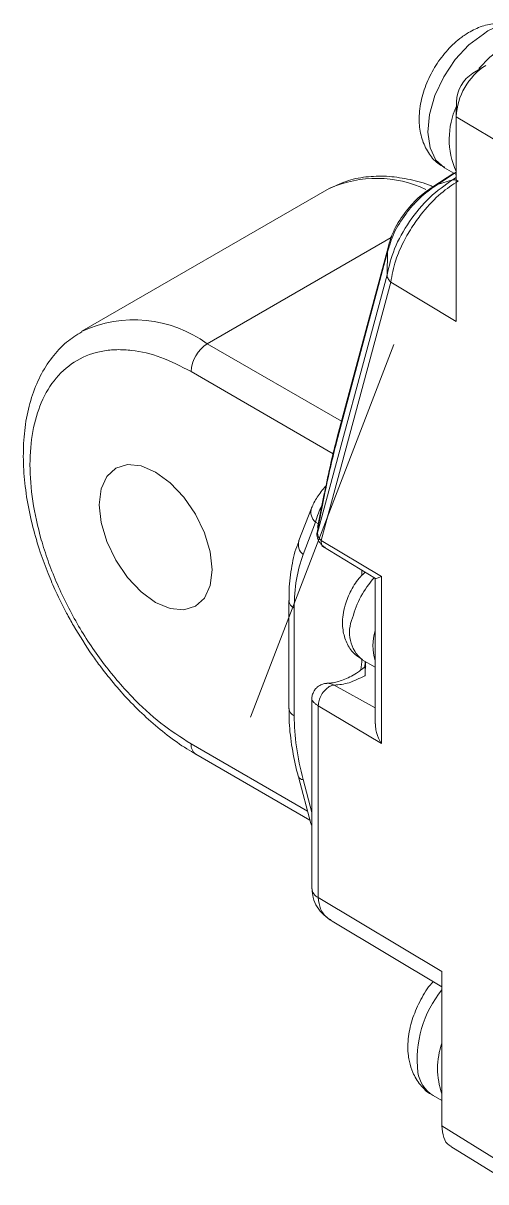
# Model space of a CAD drawing. Header units: inches. Extents: x 0.2 to 16.3, y 0.2 to 11.5.
# Drawn here: x 11.629 to 11.829, y 9.966 to 10.466 of the extents above; entities that cross this region are included whole.
import ezdxf

# ---------------------------------------------------------------- set-up
doc = ezdxf.new("R2010")
doc.units = ezdxf.units.IN
doc.header["$MEASUREMENT"] = 0
doc.linetypes.add('CENTERX2', pattern=[0.7999999999999999, 0.5, -0.1, 0.1, -0.1])
doc.layers.add('CENTER_LINE', color=7, linetype='CENTERX2')

msp = doc.modelspace()

# ---------------------------------------------------------------- linework, layer by layer
at = {"color": 7, "linetype": 'Continuous', "lineweight": 18}
for p, q in [((11.8286624981, 10.4477572527), (11.8230955761, 10.4444293037)), ((11.8158728728, 10.425604972), (11.8159708918, 10.4320889884)), ((11.8158728728, 10.425604972), (11.8158728728, 10.3371999629)), ((11.8411751577, 10.4104792933), (11.8158728728, 10.425604972)), ((11.8107443651, 10.403552579), (11.8158728728, 10.4005919546)), ((11.8147899254, 10.4012171268), (11.8057121454, 10.3952873881)), ((11.8158728728, 10.3993883435), (11.8142728506, 10.3982871957)), ((11.759918491, 10.394000227), (11.6541308624, 10.3329303289)), ((11.7611919558, 10.394701583), (11.759918491, 10.394000227)), ((11.807761687, 10.3962769395), (11.8063377118, 10.3953411802)), ((11.8142728504, 10.3982871962), (11.8077616891, 10.396276935)), ((11.7865776949, 10.3697334695), (11.7644808263, 10.2872602924)), ((11.7868610266, 10.3693833594), (11.7862235678, 10.3673107661)), ((11.7862235658, 10.3673107665), (11.7641455516, 10.284913878)), ((11.7859874988, 10.3573139518), (11.7862235618, 10.3673107517)), ((11.785987515, 10.357313968), (11.755930801, 10.2458219908)), ((11.7875593771, 10.3541257402), (11.7574875736, 10.2426294005)), ((11.8158728728, 10.3371999629), (11.7875593771, 10.3541257402)), ((11.7588334711, 10.2616169615), (11.7557463953, 10.2460613415)), ((11.7588746466, 10.2627007377), (11.7559811264, 10.2481204352)), ((11.758928835, 10.2629312034), (11.7588746466, 10.2627007377)), ((11.7533169751, 10.2565250138), (11.7479244831, 10.2425293517)), ((11.7497042109, 10.2364841748), (11.755096703, 10.2504798369)), ((11.7557463953, 10.2460613415), (11.755754139, 10.2463737958)), ((11.7574875736, 10.2426294005), (11.7836146856, 10.2270106381)), ((11.7577450302, 10.2402205543), (11.7809284137, 10.2261679617)), ((11.7750735605, 10.2297168771), (11.7750735605, 10.2274617392)), ((11.780852277, 10.2263536865), (11.780852277, 10.1634097295)), ((11.7836146856, 10.2270106381), (11.7836146833, 10.1548401732)), ((11.7435365225, 10.2166390066), (11.7435365225, 10.1700865385)), ((11.7458427683, 10.1668723334), (11.7458427683, 10.2134248014)), ((11.7746528781, 10.1866990179), (11.7750753785, 10.1902187247)), ((11.7750735605, 10.1914162004), (11.7750735605, 10.1902201695)), ((11.7752988931, 10.1910248936), (11.780852277, 10.1878189933)), ((11.776476403, 10.1903451316), (11.7764292571, 10.1875818479)), ((11.7765572146, 10.1843228105), (11.7767254654, 10.1902013509)), ((11.7763429203, 10.1841960051), (11.7765572146, 10.1843228105)), ((11.7534993563, 10.1741226787), (11.7534993563, 10.0922790551)), ((11.7435365225, 10.1700865385), (11.7435382182, 10.1699922086)), ((11.7562609159, 10.1711922265), (11.7562617607, 10.0883320285)), ((11.7836146833, 10.1548401732), (11.7562609159, 10.1711922265)), ((11.7033394614, 10.150272903), (11.7526611785, 10.1218000818)), ((11.7476638353, 10.1405399852), (11.7530563274, 10.1203182843)), ((11.7562617607, 10.0883320285), (11.8097182573, 10.0563757923)), ((11.7622705078, 10.0781647862), (11.8097182573, 10.0498005725)), ((11.8097182573, 10.0563757923), (11.8097182573, 9.9897338353)), ((11.8058725665, 10.0028796489), (11.8097182573, 10.0006595788)), ((11.8097182573, 9.9897338353), (11.8343369275, 9.9745117862)), ((11.813574572, 9.9808548982), (11.8382435014, 9.9656017668))]:
    msp.add_line(p, q, dxfattribs=at)
at = {"color": 8, "linetype": 'Continuous', "lineweight": 18}
for p, q in [((11.8077616895, 10.3962769342), (11.8158728728, 10.4016204822)), ((11.7082603213, 10.3275702053), (11.7876953077, 10.3734270469)), ((11.7082603213, 10.3275702053), (11.7663033721, 10.2940626653)), ((11.7013006089, 10.3155156298), (11.7627117354, 10.2800637411)), ((11.755096703, 10.2504798369), (11.756310321, 10.2497792301)), ((11.780852277, 10.1703495375), (11.7631318732, 10.1801050697)), ((11.7516118019, 10.125735216), (11.7013006089, 10.1547792495)), ((11.7534993563, 10.1251229396), (11.7497042109, 10.1393546333))]:
    msp.add_line(p, q, dxfattribs=at)
at = {"color": 8, "linetype": 'Continuous', "lineweight": 18, "flags": 128}
for points in [[(11.8275945122, 10.4612972615), (11.8213033844, 10.4565956759), (11.8154663965, 10.4503124533), (11.8104813297, 10.4428757849), (11.8066879079, 10.4347924674), (11.8043446466, 10.4266133654), (11.8036112352, 10.4188958714), (11.8045376545, 10.4121659197), (11.8070607705, 10.4068821454), (11.8107443651, 10.403552579)], [(11.7641455516, 10.2849138779), (11.7642715981, 10.2862838634), (11.7644808263, 10.2872602924)], [(11.7588746466, 10.2627007377), (11.7588363586, 10.2624641741), (11.7588334711, 10.2616169615)], [(11.7534993563, 10.1197060781), (11.7531283022, 10.1201309478), (11.7530563274, 10.1203182843)]]:
    msp.add_lwpolyline(points, dxfattribs=at)
at = {"color": 7, "linetype": 'Continuous', "lineweight": 18, "flags": 128}
for points in [[(11.82560801, 10.446432749), (11.8303510105, 10.4513725925), (11.8366421383, 10.4560741781)], [(11.710348235, 10.2299243563), (11.7095182225, 10.223123226), (11.7070847487, 10.2177438936), (11.703213651, 10.2141529517), (11.6981687383, 10.2125951171), (11.692293813, 10.2131765536), (11.6859892416, 10.2158576373), (11.6796846702, 10.2204556568), (11.6738097449, 10.2266572647), (11.6687648321, 10.2340398315), (11.6648937344, 10.2421002477), (11.6624602607, 10.2502892091), (11.6616302481, 10.2580486515), (11.6624602607, 10.2648497818), (11.6648937344, 10.2702291142), (11.6687648321, 10.2738200561), (11.6738097449, 10.2753778907), (11.6796846702, 10.2747964542), (11.6859892416, 10.2721153704), (11.692293813, 10.2675173509), (11.6981687383, 10.2613157431), (11.703213651, 10.2539331763), (11.7070847487, 10.2458727601), (11.7095182225, 10.2376837987), (11.710348235, 10.2299243563)]]:
    msp.add_lwpolyline(points, dxfattribs=at)
at = {"color": 8, "linetype": 'Continuous', "lineweight": 18}
for centre, radius, start, end in [((11.8379322266, 10.4481775755), 0.0167031284486818, 64.2440475267, 128.2364983327), ((11.7814190655, 10.3490180042), 0.0499612383766475, 64.6802580213, 113.882106918), ((11.6766693809, 10.2844004408), 0.0534940752044204, 53.8039334721, 115.0807650351), ((11.7587354673, 10.2548287697), 0.0056704340716417, 161.5177923751, 230.0806821763), ((11.81100475, 10.1988583345), 0.0412186001713921, 137.9207964722, 165.4689132295), ((11.7475012124, 10.2170604185), 0.00399601661265, 187.3543924392, 245.4791514336), ((11.7852256815, 10.202887279), 0.0154679447676741, 155.9122309687, 230.076428905), ((11.7475023597, 10.1705093051), 0.0039977252402344, 187.4318990199, 245.472249072), ((11.7495916411, 10.1415185307), 0.0021668234319229, 207.5445718245, 272.9779442871), ((11.7583510355, 10.0927344248), 0.0048730024197613, 185.3619677797, 244.6120676457), ((11.846321141, 10.0184819228), 0.0473370296976062, 140.6457341234, 186.7849454283), ((11.8132431097, 10.0148602121), 0.014066229176259, 188.0542590874, 238.3998211492)]:
    msp.add_arc(centre, radius, start, end, dxfattribs=at)
at = {"color": 7, "linetype": 'Continuous', "lineweight": 18}
for centre, radius, start, end in [((11.8436407279, 10.4243413805), 0.0277965904436924, 122.60547834, 177.3945215144), ((11.8314394609, 10.4313850827), 0.0154845766578411, 122.6054783284, 177.3945215212), ((11.8466138975, 10.4159723035), 0.0337723483321196, 155.2616204864, 204.4611237078), ((11.7164110036, 10.314828023), 0.0151260315705872, 122.60547834, 177.3945215144), ((11.7602395054, 10.2459471573), 0.0043105220892152, 181.6639573144, 230.3257759811), ((11.7533648257, 10.240846445), 0.0056946907560441, 162.8111564323, 229.9981852174), ((11.8011518298, 10.1971877642), 0.0212846715334938, 162.5359826358, 197.4999929407), ((11.7062572603, 10.1542995345), 0.0049798112496336, 174.4720115157, 233.2488160266), ((11.840308851, 10.0145452808), 0.0325029337322468, 160.2479761527, 199.7520238473)]:
    msp.add_arc(centre, radius, start, end, dxfattribs=at)
for points, knots in [([(11.84499496187106, 10.46300600527671), (11.84416083178966, 10.46356006497579), (11.84156047255611, 10.46528731865787), (11.83629520532401, 10.46613956815647), (11.8300189122209, 10.46572372550729), (11.82497474017381, 10.46403082406254), (11.82212022716253, 10.46244364858916), (11.8211906387572, 10.46192677586465)], [0, 0, 0, 0, 0.1193960683619311, 0.3722113321880548, 0.6189484524694915, 0.8759083952265286, 1, 1, 1, 1]), ([(11.8211906387572, 10.46192677586465), (11.81990589894529, 10.46109073354301), (11.81643080481228, 10.45882932174588), (11.81133809015846, 10.45385577655964), (11.80633488087021, 10.44698375863766), (11.80252831450864, 10.43925152463653), (11.80016212403301, 10.43103735324939), (11.79958615392566, 10.42312796845769), (11.80077626338393, 10.41598283445278), (11.80356237305552, 10.41009448723887), (11.80701555624895, 10.40579172386889), (11.80989063522144, 10.40431105805316), (11.81091993644528, 10.403780967871)], [0, 0, 0, 0, 0.0671379671319491, 0.1816015612807654, 0.2961971277285027, 0.4113671369381462, 0.5286372260269427, 0.6501685172445245, 0.755497531040249, 0.8534115737106783, 0.9475201731765697, 0.9999999999999999, 0.9999999999999999, 0.9999999999999999, 0.9999999999999999]), ([(11.80594617189217, 10.39531749837588), (11.80562724406025, 10.3954581739911), (11.80227844144657, 10.39693529458319), (11.79587307911529, 10.3985786015456), (11.78680355437176, 10.40005789160265), (11.77786221985186, 10.39991986208685), (11.76922618852527, 10.3983813583643), (11.76402113488702, 10.39597861742448), (11.76144998200199, 10.39479172969406)], [0, 0, 0, 0, 0.0203012982017871, 0.2131674745042765, 0.4079012428611106, 0.6047337623001077, 0.8047493843384335, 1, 1, 1, 1]), ([(11.81427285064879, 10.39828719573958), (11.81465228343694, 10.39835031538243), (11.8154070096833, 10.3984758660797), (11.81629877301643, 10.3980628713074), (11.81674220922501, 10.39785750646542)], [0, 0, 0, 0, 0.50274227240724, 1, 1, 1, 1]), ([(11.81427285047203, 10.39828719611712), (11.81096225028963, 10.39599898775786), (11.80434693109158, 10.39142663596238), (11.79537156070409, 10.38052231621372), (11.78853129638971, 10.3684295929523), (11.78683533249552, 10.36102160331602), (11.78598654155918, 10.35731407482364)], [0, 0, 0, 0, 0.2502244770363496, 0.500004438941908, 0.7497637173232363, 0.9999999999999999, 0.9999999999999999, 0.9999999999999999, 0.9999999999999999]), ([(11.78622453107055, 10.3673106447319), (11.78699000131945, 10.36995688748038), (11.78849264696527, 10.37515155722687), (11.79305027298144, 10.38245155609743), (11.79737068172241, 10.38770116948743), (11.8019946960394, 10.39240218981376), (11.80549660026902, 10.39475506367714), (11.80776168699198, 10.39627693949079)], [0, 0, 0, 0, 0.256011753583731, 0.502560285464534, 0.6382364322669378, 0.766005635678008, 1, 1, 1, 1]), ([(11.80673060884319, 10.39587046147899), (11.80475660994242, 10.39459196087927), (11.80059258607555, 10.39189504599804), (11.79452213026324, 10.38558649979123), (11.79014360631629, 10.37904659464627), (11.78743994438826, 10.37319608149781), (11.78673251164065, 10.37026034102325), (11.78636406016809, 10.36873132232211)], [0, 0, 0, 0, 0.2067477963096585, 0.4361211943532817, 0.6968127310140687, 0.8420912855731795, 0.9999999999999999, 0.9999999999999999, 0.9999999999999999, 0.9999999999999999]), ([(11.81674220922519, 10.3978575064288), (11.8142371697026, 10.39620089567717), (11.80897328690544, 10.39271983090416), (11.80224560502523, 10.38560100474071), (11.79692583357767, 10.37837793304605), (11.79282423732711, 10.37130823167627), (11.78912315037549, 10.36284397606847), (11.78811560920378, 10.35722680531832), (11.78755937708629, 10.35412574020218)], [0, 0, 0, 0, 0.1800610272522714, 0.3783653452347357, 0.5057387378584998, 0.6399103495590488, 0.8012057131019397, 1, 1, 1, 1]), ([(11.78598751497293, 10.35731396796374), (11.78600222316833, 10.35703976805758), (11.78603164855367, 10.35649120056301), (11.78637273572539, 10.35577882482907), (11.78681408354193, 10.35505618270886), (11.78721733358755, 10.35446236315276), (11.78746776981867, 10.35421590941497), (11.78755938917919, 10.35412574700614)], [0, 0, 0, 0, 0.2498863948189962, 0.4999256033580697, 0.7479590504688649, 0.9077935707727978, 1, 1, 1, 1]), ([(11.65403166737172, 10.33271593001034), (11.65179023054479, 10.33130705338499), (11.64699787263456, 10.3282947708353), (11.64101263405303, 10.321722104404), (11.63591782158436, 10.31369235121266), (11.63216385892509, 10.30442917106337), (11.62975160276826, 10.29420948720615), (11.62867906374458, 10.28325319815008), (11.62889050715365, 10.27180696481662), (11.63029544343444, 10.26014547091775), (11.63272694206561, 10.24869385046418), (11.63586987382289, 10.23805767477904), (11.6393050650665, 10.22873049205744), (11.64310446971461, 10.21993094606224), (11.64679641015143, 10.21243735544277), (11.64950630956709, 10.20762986259883), (11.65051962085188, 10.20583219928993)], [0, 0, 0, 0, 0.0704715276297404, 0.1506733443585319, 0.2320387597400874, 0.3143548627904519, 0.3969010701866931, 0.4789935381507824, 0.5600773792614101, 0.6396506184569744, 0.7166595248753987, 0.7877685363335789, 0.8489125698990975, 0.9003694858748449, 0.9627452134608365, 1, 1, 1, 1]), ([(11.70130060889317, 10.1547792495475), (11.69692637097588, 10.15757413166502), (11.68817917817348, 10.16316307611757), (11.67522862074996, 10.17517264204824), (11.66286703617152, 10.1896490965937), (11.65173804050571, 10.20652671813433), (11.64417944699286, 10.22163700539519), (11.63939770101169, 10.23384901010192), (11.63564395153584, 10.24554302910803), (11.63250884075075, 10.25970817343661), (11.63130059352691, 10.27555440675105), (11.63250969321192, 10.29000999879308), (11.63629829187272, 10.30277736414349), (11.64269503185829, 10.31336126336636), (11.65173602525351, 10.32099413293014), (11.66104521337559, 10.32434587717185), (11.6692297213534, 10.32514801333077), (11.67747941358195, 10.32469976299254), (11.68817877264424, 10.32228704028365), (11.69692542526363, 10.31777340562378), (11.70130060889317, 10.31551562983996)], [0, 0, 0, 0, 0.0600039555072986, 0.1199903109188612, 0.1842919222422873, 0.2499581060153818, 0.3156242897884765, 0.3477995902701869, 0.3800084600046206, 0.4399871680205226, 0.4999996888113223, 0.55997840566656, 0.619990934099399, 0.684292545422825, 0.7499587291959197, 0.8156249129690144, 0.8478002134507654, 0.8800090831851581, 0.9399790619582272, 1, 1, 1, 1]), ([(11.75883347113625, 10.26161696153617), (11.75971507969142, 10.26591959274979), (11.76146377176247, 10.27445396670038), (11.76325658884451, 10.28144660168107), (11.76414555160963, 10.28491387795266)], [0, 0, 0, 0, 0.5041531152165741, 1, 1, 1, 1]), ([(11.76452739605495, 10.28742814975215), (11.76357947012338, 10.2837329921858), (11.76168604643008, 10.27635214242359), (11.75984765726048, 10.26740299498256), (11.75892964147184, 10.26293415955769)], [0, 0, 0, 0, 0.5006412114331579, 1, 1, 1, 1]), ([(11.75943821613925, 10.26598631624682), (11.75877955100721, 10.26522055657018), (11.75745191358808, 10.26367705418738), (11.75576011835159, 10.26127080353691), (11.75432206252571, 10.25886910302947), (11.75367970470491, 10.25737543997014), (11.75335608067355, 10.25662292284477)], [0, 0, 0, 0, 0.244287829611622, 0.4923984098338742, 0.7442670305890297, 1, 1, 1, 1]), ([(11.75571393928064, 10.2447951013818), (11.75568564028396, 10.2449264857652), (11.75559498100306, 10.24534739163172), (11.75568468918343, 10.24577038447578), (11.75574639525001, 10.24606134149326)], [0, 0, 0, 0, 0.3121467146232847, 1, 1, 1, 1]), ([(11.75567763811681, 10.24480605608686), (11.75573832813118, 10.24444409391647), (11.75586368041389, 10.24369647859979), (11.7563481513258, 10.24253608175233), (11.75705399821273, 10.24141073920929), (11.75797860034762, 10.24043411196342), (11.75878605497732, 10.23979089032753), (11.75928669333811, 10.23957544003756), (11.75939931944778, 10.23952697126271)], [0, 0, 0, 0, 0.1724256676818753, 0.3561368581910198, 0.548145933129347, 0.7448451174936346, 0.9425990814322341, 1, 1, 1, 1]), ([(11.75593080095471, 10.2458219907546), (11.75591801688235, 10.24577878902725), (11.75589224363378, 10.24569169245689), (11.75584276608198, 10.24558988501868), (11.75579319135725, 10.245597197454), (11.75575170065915, 10.24573708228522), (11.75574815738876, 10.24595364203052), (11.75574639525001, 10.24606134149376)], [0, 0, 0, 0, 0.1072723625054773, 0.2162657709463343, 0.4632621471644419, 0.7330696036464894, 1, 1, 1, 1]), ([(11.74801976183178, 10.24245498706915), (11.74779466181124, 10.24197344103566), (11.74625744845304, 10.23868495179662), (11.74475944633473, 10.23159318734393), (11.74353048253097, 10.22339661050732), (11.74365148617004, 10.21814929817419), (11.74368806224727, 10.2165631797515)], [0, 0, 0, 0, 0.0661147043763899, 0.4514988781185169, 0.8342031731570343, 1, 1, 1, 1]), ([(11.77652932400933, 10.2288344670052), (11.77582359669333, 10.22820608682326), (11.77340144742002, 10.22604940312045), (11.77033179410644, 10.22116013828313), (11.76833059816923, 10.21649452318352), (11.76766282000017, 10.21394425448087), (11.76756108774401, 10.21355573535737)], [0, 0, 0, 0, 0.1610986404263209, 0.5529117918376435, 0.9318886207634808, 1, 1, 1, 1]), ([(11.78361468557862, 10.22701063811228), (11.78359932810913, 10.22700413124628), (11.78302752192959, 10.22676186046128), (11.78188528916761, 10.22632256063861), (11.78091183314377, 10.22597659498993), (11.78094551002918, 10.2261921386712), (11.78094782434914, 10.22620695111712)], [0, 0, 0, 0, 0.010669876607212, 0.397272570371992, 0.958579776462812, 0.9999999999999999, 0.9999999999999999, 0.9999999999999999, 0.9999999999999999]), ([(11.76756108774401, 10.21355573535737), (11.76728305910677, 10.21219419856092), (11.7665714351245, 10.20870929770067), (11.7667773025124, 10.20327099933321), (11.7686251852321, 10.19773339848454), (11.7715697438189, 10.19345559198427), (11.77428774115247, 10.19185228309673), (11.77540392415566, 10.1911938622414)], [0, 0, 0, 0, 0.1583171375878879, 0.4052182286999522, 0.6309822722882914, 0.8484577926320627, 1, 1, 1, 1]), ([(11.65051962085188, 10.20583219928993), (11.65316652496809, 10.2014824425934), (11.65688766245373, 10.19536735795631), (11.66304133731258, 10.18690330847565), (11.66853191295145, 10.18000154529944), (11.67541686757504, 10.17237880002681), (11.68292353491916, 10.16509079237231), (11.69102458169624, 10.15839259966087), (11.69789368552507, 10.1534179782133), (11.70206768148051, 10.15111694523636), (11.70334853839304, 10.15041083674321)], [0, 0, 0, 0, 0.1858559363471405, 0.2612846787440227, 0.3858033807635001, 0.5139831463023701, 0.6503848790567652, 0.7914921761856097, 0.9360160646292246, 1, 1, 1, 1]), ([(11.77678432015436, 10.18835467273911), (11.77628955532994, 10.18797303941768), (11.77523136968686, 10.18715681546294), (11.77212680125726, 10.18465421600723), (11.76765508706104, 10.18252748853735), (11.76303174896129, 10.18104783113355), (11.76081734642422, 10.18093581588727), (11.75996109826593, 10.18089250269253)], [0, 0, 0, 0, 0.0776462086040889, 0.1660669860266634, 0.4854529981837251, 0.8010389189475782, 1, 1, 1, 1]), ([(11.76313187322875, 10.18010506966441), (11.76524611891055, 10.18029999651777), (11.76947461096175, 10.18068985028791), (11.77405348358955, 10.18302728669222), (11.77634292027574, 10.18419600508442)], [0, 0, 0, 0, 0.4999999186944148, 1, 1, 1, 1]), ([(11.77655721456052, 10.18432281050718), (11.77655904625315, 10.18545740045998), (11.77656132273022, 10.18686749949076), (11.7764508429334, 10.18746508915144), (11.77642925708283, 10.18758184788456)], [0, 0, 0, 0, 0.8046172134286803, 0.9999999999999999, 0.9999999999999999, 0.9999999999999999, 0.9999999999999999]), ([(11.76035144971635, 10.18089722583927), (11.75975306968586, 10.18085101435987), (11.75857557981928, 10.18076007959276), (11.75698492105148, 10.18009702788998), (11.75570329847521, 10.1791802266384), (11.75455789898509, 10.17790076222079), (11.75380048147712, 10.17632980808328), (11.75346427754085, 10.1749464744927), (11.75352557673453, 10.1743031717062), (11.75353670864482, 10.17418634816454)], [0, 0, 0, 0, 0.1667941509617185, 0.328216873153342, 0.477563410732562, 0.6096621867439957, 0.8098198365945017, 0.9654633545660528, 1, 1, 1, 1]), ([(11.76103208543275, 10.17945551142255), (11.76040689797654, 10.17901181129564), (11.75915652321988, 10.17812441115237), (11.75757945893024, 10.17594005695429), (11.75647612517411, 10.17348213644982), (11.75633265234615, 10.17195553009452), (11.75626091594111, 10.17119222701196)], [0, 0, 0, 0, 0.2500000934344451, 0.5000001245792599, 0.7500000934344441, 1, 1, 1, 1]), ([(11.7610320987182, 10.17945551904952), (11.76141330741076, 10.17964876850157), (11.76214122228624, 10.18001777674709), (11.76281225841711, 10.18007690625395), (11.76313187322836, 10.18010506966469)], [0, 0, 0, 0, 0.523699549777069, 1, 1, 1, 1]), ([(11.74368806422346, 10.17001042674799), (11.74366402863783, 10.16801674265845), (11.74359800455562, 10.16254023111433), (11.74487790432189, 10.15314345298786), (11.74629152904398, 10.1452454515369), (11.74756920438427, 10.14104748870705), (11.74772679944845, 10.14052969032688)], [0, 0, 0, 0, 0.2142214341623478, 0.5884513817111182, 0.9492374714716244, 1, 1, 1, 1]), ([(11.78094196368069, 10.1634143021659), (11.78097239367341, 10.16254075518326), (11.78105666465919, 10.16012160687672), (11.78227535171634, 10.15717871806672), (11.78334054420684, 10.15528541710276), (11.7835993291308, 10.15486511065781), (11.78361468326181, 10.1548401731919)], [0, 0, 0, 0, 0.3043061965192032, 0.842727219723129, 0.9906687498059796, 1, 1, 1, 1]), ([(11.7535572597902, 10.09210034387455), (11.75364893545093, 10.09082450553232), (11.75384751385818, 10.08806091545977), (11.75569307383311, 10.08419383944098), (11.75851402375902, 10.08070767799204), (11.76100288066374, 10.07902166150264), (11.76224708028397, 10.07817880827479)], [0, 0, 0, 0, 0.2212656827453134, 0.4792830125802493, 0.7396893823973503, 1, 1, 1, 1]), ([(11.80592754153885, 10.05206665835145), (11.8057037190716, 10.05183501253784), (11.8035712388567, 10.04962799498299), (11.80043029340695, 10.04432608356658), (11.79688656164612, 10.0365398285966), (11.79497061165898, 10.0282289684388), (11.79483845703829, 10.0218548485481), (11.79548927355512, 10.01836684265692), (11.79564203921466, 10.0175481057216)], [0, 0, 0, 0, 0.0257356027599051, 0.2451972957818289, 0.4663638794553877, 0.6924013572982975, 0.927797607603808, 1, 1, 1, 1]), ([(11.79564203921466, 10.0175481057216), (11.79607132126196, 10.01595902087076), (11.79705360900133, 10.01232286003978), (11.80019170942094, 10.00745722079994), (11.80345062476026, 10.00401725834814), (11.80572144785837, 10.00308954737898), (11.80609036496278, 10.00293883178834)], [0, 0, 0, 0, 0.264218453300458, 0.6045874707098263, 0.9357614225983092, 0.9999999999999999, 0.9999999999999999, 0.9999999999999999, 0.9999999999999999]), ([(11.80971825732866, 9.989733835296025), (11.80988228867304, 9.988014391541448), (11.81020641150923, 9.98461680318109), (11.81186494454487, 9.981722392490571), (11.81337308735517, 9.981153267470653), (11.81367637196627, 9.981038817526553)], [0, 0, 0, 0, 0.4501152559572633, 0.8894192382778372, 0.9999999999999999, 0.9999999999999999, 0.9999999999999999, 0.9999999999999999])]:
    msp.add_open_spline(points, degree=3, knots=knots, dxfattribs=at)
at = {"color": 8, "linetype": 'Continuous', "lineweight": 18}
for points, knots in [([(11.75785847543274, 10.25758030253794), (11.75782845950084, 10.25753395337586), (11.75714252512878, 10.25647476642513), (11.75611266439298, 10.25399146395126), (11.75547144634828, 10.25177512129663), (11.755096702959, 10.2504798368531)], [0, 0, 0, 0, 0.0186625311560625, 0.4264825637001812, 1, 1, 1, 1]), ([(11.757487573635, 10.2426294004574), (11.75752152878133, 10.24200452147957), (11.75757462629259, 10.2410273641958), (11.75804333029222, 10.24011773239243), (11.75841996541845, 10.23983926980142), (11.75861492703931, 10.2396951262675)], [0, 0, 0, 0, 0.4610964818745173, 0.7210416765041632, 1, 1, 1, 1]), ([(11.76313187322836, 10.18010506966469), (11.76265864562697, 10.18033337634129), (11.76170311530643, 10.18079436794709), (11.76079312492236, 10.1808625526756), (11.76033380842846, 10.18089696883096)], [0, 0, 0, 0, 0.4952512664617639, 0.9999999999999999, 0.9999999999999999, 0.9999999999999999, 0.9999999999999999]), ([(11.75626091599507, 10.17119222704199), (11.75584138836105, 10.17146076701585), (11.7549997200813, 10.17199951955445), (11.75411406827897, 10.17280653676756), (11.75364299016509, 10.17353001298077), (11.75337659108943, 10.17402838570828), (11.75350778191817, 10.17418173795022), (11.75351154978715, 10.17418614230653)], [0, 0, 0, 0, 0.2442059348125916, 0.4899328968811302, 0.7388337106820636, 0.9924991680653314, 1, 1, 1, 1]), ([(11.75626176074232, 10.08833202850057), (11.75647487797154, 10.0866812799828), (11.7569136899349, 10.08328236098995), (11.7594804063146, 10.0799494875871), (11.76166586921408, 10.07863115617873), (11.76231666246296, 10.07823857976823)], [0, 0, 0, 0, 0.3987074905756712, 0.8209454363985403, 1, 1, 1, 1])]:
    msp.add_open_spline(points, degree=3, knots=knots, dxfattribs=at)
at = {"color": 7, "linetype": 'Continuous', "lineweight": 18}
for points in [[(11.74584276833799, 10.21342480139597), (11.74600432645437, 10.21764443804389), (11.74632744268712, 10.22608371133972), (11.74857862148416, 10.23301735363565), (11.74970421088269, 10.23648417478362)], [(11.74970421088269, 10.13935463332951), (11.74857862148416, 10.14412103233472), (11.74632744268712, 10.15365383034514), (11.74600432645437, 10.16246616570245), (11.74584276833799, 10.16687233338111)]]:
    msp.add_open_spline(points, degree=3, dxfattribs=at)
at = {"layer": 'CENTER_LINE', "linetype": 'CENTERX2', "lineweight": 18}
msp.add_line((11.78897419, 10.3271690196), (11.7269622637, 10.1662234024), dxfattribs=at)

doc.saveas('drawing.dxf')
